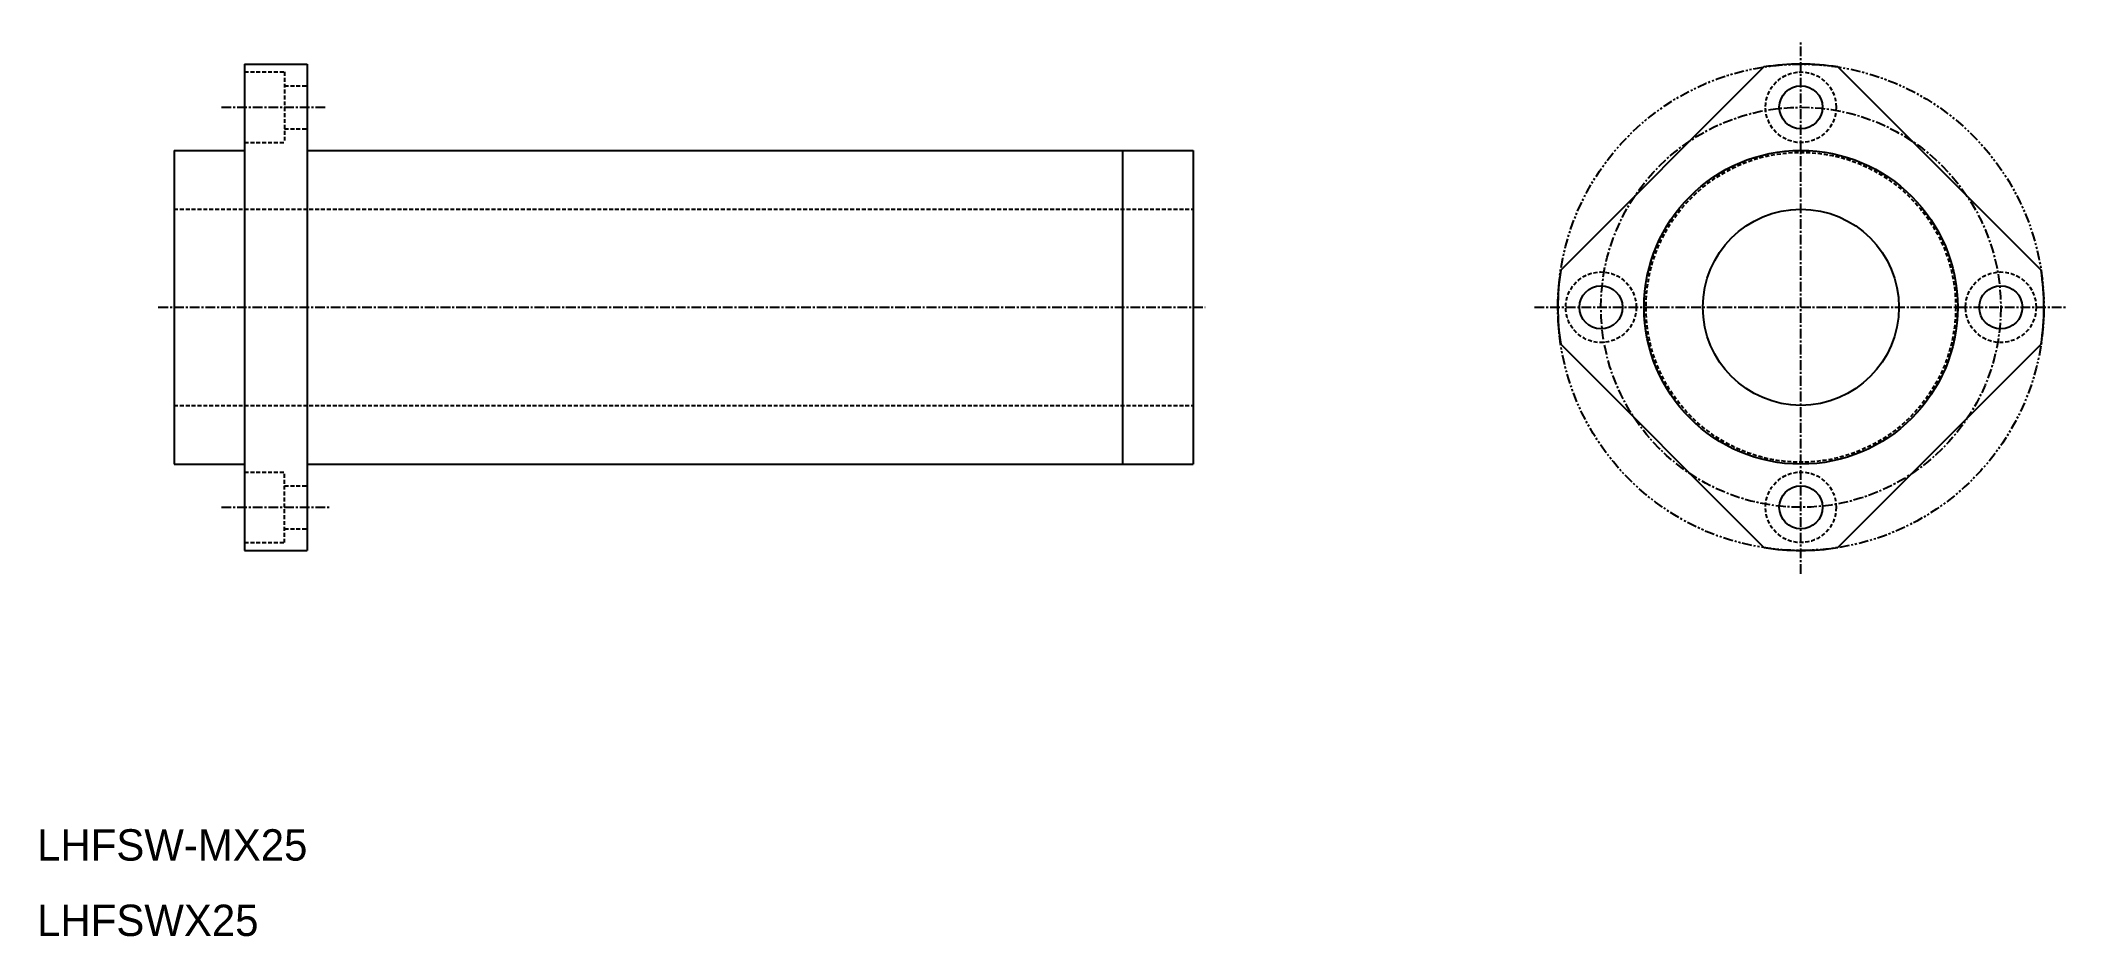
# Model space of a CAD drawing. Extents: x 181 to 439, y 110 to 224.
import ezdxf

# ---------------------------------------------------------------- set-up
doc = ezdxf.new("R2010")
doc.units = 0
for name, pattern in [('CENTER', [2, 1.25, -0.25, 0.25, -0.25]), ('DASHED', [0.75, 0.5, -0.25]), ('PHANTOM', [2.5, 1.25, -0.25, 0.25, -0.25, 0.25, -0.25])]:
    doc.linetypes.add(name, pattern=pattern)
doc.layers.get('0').update_dxf_attribs({"linetype": 'CONTINUOUS'})
doc.layers.add('CENTER', color=1, linetype='CENTER')

msp = doc.modelspace()

# ---------------------------------------------------------------- linework, layer by layer
at = {"color": 7, "linetype": 'CONTINUOUS'}
for p, q in [((206.88, 220.74), (206.88, 158.74)), ((206.88, 220.74), (214.88, 220.74)), ((214.88, 220.74), (214.88, 158.74)), ((400.69, 220.38), (374.76, 194.46)), ((436.04, 194.46), (410.12, 220.38)), ((197.88, 209.74), (197.88, 169.74)), ((197.88, 209.74), (206.88, 209.74)), ((214.88, 209.74), (327.88, 209.74)), ((318.88, 209.74), (318.88, 169.74)), ((327.88, 209.74), (327.88, 169.74)), ((400.69, 159.1), (374.76, 185.03)), ((436.04, 185.03), (410.12, 159.1)), ((197.88, 169.74), (206.88, 169.74)), ((214.88, 169.74), (327.88, 169.74)), ((206.88, 158.74), (214.88, 158.74))]:
    msp.add_line(p, q, dxfattribs=at)
at = {"color": 3, "linetype": 'DASHED'}
for p, q in [((206.88, 219.74), (211.98, 219.74)), ((211.98, 219.74), (211.98, 210.74)), ((211.98, 217.99), (214.88, 217.99)), ((211.98, 212.49), (214.88, 212.49)), ((206.88, 210.74), (211.98, 210.74)), ((197.88, 202.24), (327.88, 202.24)), ((197.88, 177.24), (327.88, 177.24)), ((206.88, 168.74), (211.98, 168.74)), ((211.98, 159.74), (211.98, 168.74)), ((211.98, 166.99), (214.88, 166.99)), ((211.98, 161.49), (214.88, 161.49)), ((206.88, 159.74), (211.98, 159.74))]:
    msp.add_line(p, q, dxfattribs=at)
at = {"color": 1, "linetype": 'CENTER'}
msp.add_line((195.88, 189.74), (329.43, 189.74), dxfattribs=at)
at = {"color": 3, "linetype": 'PHANTOM'}
msp.add_circle((405.4, 189.74), 31, dxfattribs=at)
at = {"color": 3, "linetype": 'DASHED'}
for centre, radius in [((405.4, 215.24), 4.5), ((405.4, 189.74), 19.75), ((379.9, 189.74), 4.5), ((430.9, 189.74), 4.5), ((405.4, 164.24), 4.5)]:
    msp.add_circle(centre, radius, dxfattribs=at)
at = {"color": 7, "linetype": 'CONTINUOUS'}
for centre, radius in [((405.4, 215.24), 2.75), ((405.4, 189.74), 20), ((405.4, 189.74), 12.5), ((379.9, 189.74), 2.75), ((430.9, 189.74), 2.75), ((405.4, 164.24), 2.75)]:
    msp.add_circle(centre, radius, dxfattribs=at)
for start, end in [(81.2493, 98.7507), (171.2493, 188.7507), (351.2493, 8.7507), (261.2493, 278.7507)]:
    msp.add_arc((405.4, 189.74), 31, start, end, dxfattribs=at)
at = {"layer": 'CENTER', "color": 1, "linetype": 'CENTER'}
for p, q in [((405.4, 155.74), (405.4, 223.74)), ((203.93, 215.24), (217.43, 215.24)), ((371.4, 189.74), (439.4, 189.74)), ((203.93, 164.24), (217.93, 164.24))]:
    msp.add_line(p, q, dxfattribs=at)
msp.add_circle((405.4, 189.74), 25.5, dxfattribs=at)

# ---------------------------------------------------------------- texts
at = {"color": 7, "linetype": 'CONTINUOUS'}
for s, p in [('LHFSW-MX25', (180.42, 119.2)), ('LHFSWX25', (180.42, 109.59))]:
    msp.add_text(s, height=4, dxfattribs=at).set_placement(p)

doc.saveas('drawing.dxf')
